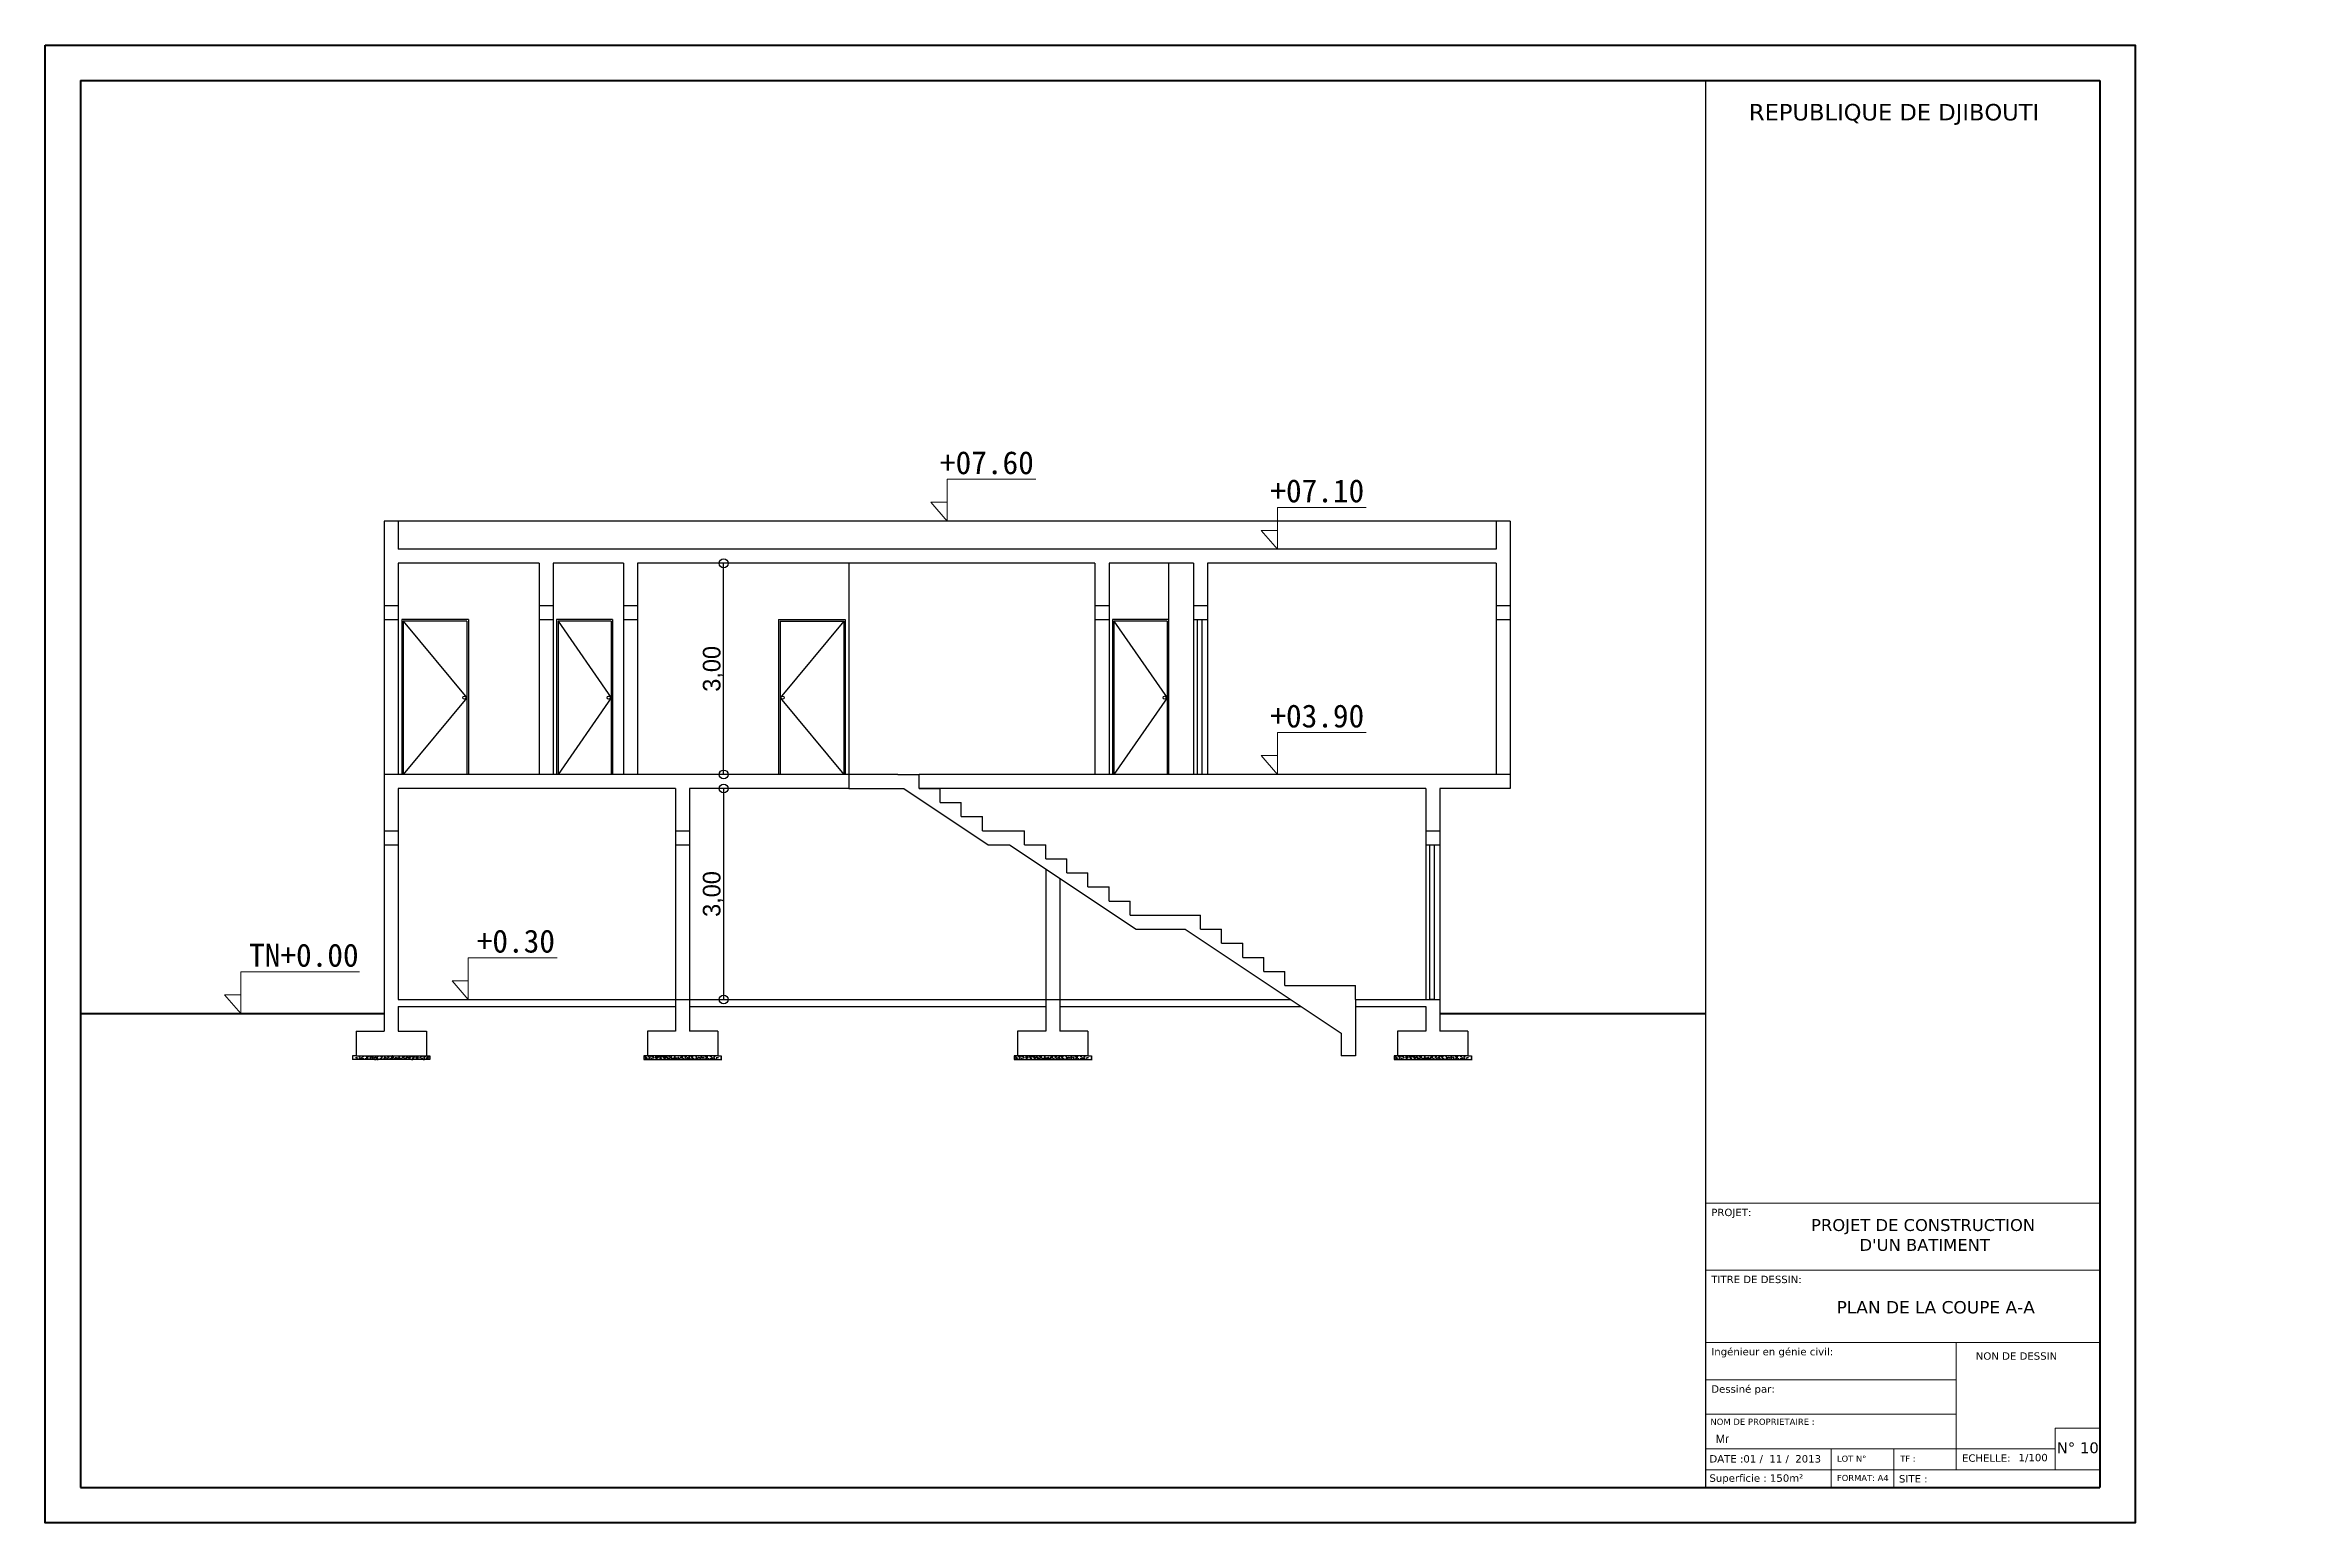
# Model space of a CAD drawing. Extents: x -110 to 3211, y -163 to 893.
# Drawn here: x 2053.83 to 2085.97, y -24.5 to -3.5 of the extents above; entities that cross this region are included whole.
import ezdxf

# ---------------------------------------------------------------- set-up
doc = ezdxf.new("R2010")
doc.units = 0
doc.header["$LTSCALE"] = 0.8
doc.header["$MEASUREMENT"] = 0
doc.layers.get('0').update_dxf_attribs({"color": 5, "linetype": 'CONTINUOUS'})
doc.layers.get('DEFPOINTS').update_dxf_attribs({"linetype": 'CONTINUOUS'})
doc.layers.add('COMBLDG', color=7, linetype='CONTINUOUS')
doc.layers.add('COTATITION', color=5, linetype='CONTINUOUS')
for name, color, linetype, lineweight in [('Menuiserie', 30, 'CONTINUOUS', 13), ('Murs exterieurs', 7, 'CONTINUOUS', 40), ('Terrassembalcon msechoir et escalier', 165, 'CONTINUOUS', 25)]:
    doc.layers.add(name, color=color, linetype=linetype, lineweight=lineweight)
doc.dimstyles.new('ISO-25', dxfattribs={"dimtxt": 0.25, "dimasz": 0.25, "dimexe": 1.25, "dimexo": 0.625, "dimgap": 0.001, "dimtad": 1, "dimzin": 1, "dimtxsty": 'Standard', "dimblk": 'SMALL', "dimcen": 0.25, "dimse1": 1, "dimse2": 1, "dimazin": 0, "dimtfac": 1, "dimtmove": 1, "dimatfit": 3, "dimldrblk": 'SMALL', "dimfxl": 1, "dimarcsym": 0})

# ---------------------------------------------------------------- blocks, each defined once
blk = doc.blocks.new('_Small')
at = {"color": 0, "linetype": 'ByBlock', "lineweight": -2}
blk.add_circle((0, 0), 0.25, dxfattribs=at)
blk = doc.blocks.new('*D384')
at = {"layer": 'COTATITION', "color": 0, "lineweight": -2, "ltscale": 0.3, "transparency": 16777216}
blk.add_line((2063.472, -14.064), (2063.472, -17.064), dxfattribs=at)
at = {"layer": 'DEFPOINTS', "color": 0, "ltscale": 0.3, "transparency": 16777216}
for p in [(2063.472, -14.064), (2063.472, -17.064), (2063.472, -17.064)]:
    blk.add_point(p, dxfattribs=at)
at = {"layer": 'COTATITION', "color": 0, "lineweight": -2, "ltscale": 0.3, "transparency": 16777216, "xscale": 0.250000000000011, "yscale": 0.250000000000011, "zscale": 0.250000000000011}
for p, rotation in [((2063.472, -14.064), 90), ((2063.472, -17.064), 270)]:
    blk.add_blockref('_Small', p, dxfattribs=dict(at, rotation=rotation))
at = {"layer": 'COTATITION', "color": 0, "ltscale": 0.3, "transparency": 16777216, "insert": (2063.325, -15.564), "char_height": 0.25, "attachment_point": 5, "rotation": 90}
blk.add_mtext('3,00', dxfattribs=at)
blk = doc.blocks.new('*D422')
at = {"layer": 'COTATITION', "color": 0, "lineweight": -2, "ltscale": 0.3, "transparency": 16777216}
blk.add_line((2063.472, -13.864), (2063.472, -10.864), dxfattribs=at)
at = {"layer": 'DEFPOINTS', "color": 0, "ltscale": 0.3, "transparency": 16777216}
for p in [(2063.472, -10.864), (3210.599, -10.864), (2063.472, -13.864)]:
    blk.add_point(p, dxfattribs=at)
at = {"layer": 'COTATITION', "color": 0, "lineweight": -2, "ltscale": 0.3, "transparency": 16777216, "xscale": 0.250000000000011, "yscale": 0.250000000000011, "zscale": 0.250000000000011}
for p, rotation in [((2063.472, -10.864), 90), ((2063.472, -13.864), 270)]:
    blk.add_blockref('_Small', p, dxfattribs=dict(at, rotation=rotation))
at = {"layer": 'COTATITION', "color": 0, "ltscale": 0.3, "transparency": 16777216, "insert": (2063.325, -12.364), "char_height": 0.25, "attachment_point": 5, "rotation": 90}
blk.add_mtext('3,00', dxfattribs=at)

msp = doc.modelspace()

# ---------------------------------------------------------------- hatches: boundary and pattern name
at = {"layer": 'Terrassembalcon msechoir et escalier', "lineweight": 25, "ltscale": 0.3}
h = msp.add_hatch(dxfattribs=at)
h.set_pattern_fill('AR-CONC', color=252, scale=0.01, style=0)
h.set_pattern_definition([(130, (2058.198854, -17.914094), (-0.071726, -0.0062752), [0.0075, -0.0825]), (185, (2058.198854, -17.914094), (0.013875, 0.075219), [0.006, -0.066]), (79.5486, (2058.19288, -17.91462), (-0.057851, 0.068944), [0.006374, -0.070114]), (133.816, (2058.19885, -17.89409), (-0.106724, -0.016552), [0.01125, -0.12375]), (83.364, (2058.18996, -17.89547), (-0.093466, 0.097412), [0.009561, -0.105171]), (188.816, (2058.19885, -17.89409), (-0.093466, 0.097412), [0.009, -0.099]), (159, (2058.188854, -17.899094), (-0.0596907, -0.040262), [0.0075, -0.0825]), (214, (2058.188854, -17.899094), (-0.0243315, 0.072515), [0.006, -0.066]), (108.5486, (2058.18388, -17.90245), (-0.0840223, 0.032253), [0.006374, -0.070114]), (142.5, (2058.198854, -17.914094), (-0.001216, 0.0332894), [0, -0.0652, 0, -0.067, 0, -0.06625]), (172.5, (2058.198854, -17.914094), (-0.026307, 0.0394412), [0, -0.0382, 0, -0.0637, 0, -0.02525]), (212.5, (2058.221154, -17.914094), (-0.05338224, -0.0022555), [0, -0.025, 0, -0.078, 0, -0.1035]), (222.5, (2058.231154, -17.914094), (-0.0583186, 0.0100105), [0, -0.0325, 0, -0.0518, 0, -0.0735])])
h.paths.add_polyline_path([(2058.199, -17.864), (2058.249, -17.864), (2059.249, -17.864), (2059.299, -17.864), (2059.299, -17.914), (2058.199, -17.914)])
h = msp.add_hatch(dxfattribs=at)
h.set_pattern_fill('AR-CONC', color=252, scale=0.01, style=0)
h.set_pattern_definition([(50, (2063.438854, -17.914094), (0.071726, -0.0062752), [0.0075, -0.0825]), (355, (2063.438854, -17.914094), (-0.013875, 0.075219), [0.006, -0.066]), (100.4514, (2063.44483, -17.91462), (0.057851, 0.068944), [0.006374, -0.070114]), (46.184, (2063.43885, -17.89409), (0.106724, -0.016552), [0.01125, -0.12375]), (96.636, (2063.44775, -17.89547), (0.093466, 0.097412), [0.009561, -0.105171]), (351.184, (2063.43885, -17.89409), (0.093466, 0.097412), [0.009, -0.099]), (21, (2063.448854, -17.899094), (0.0596907, -0.040262), [0.0075, -0.0825]), (326, (2063.448854, -17.899094), (0.0243315, 0.072515), [0.006, -0.066]), (71.4514, (2063.45383, -17.90245), (0.0840223, 0.032253), [0.006374, -0.070114]), (37.5, (2063.438854, -17.914094), (0.001216, 0.0332894), [0, -0.0652, 0, -0.067, 0, -0.06625]), (7.5, (2063.438854, -17.914094), (0.026307, 0.0394412), [0, -0.0382, 0, -0.0637, 0, -0.02525]), (327.5, (2063.416554, -17.914094), (0.05338224, -0.0022555), [0, -0.025, 0, -0.078, 0, -0.1035]), (317.5, (2063.406554, -17.914094), (0.0583186, 0.0100105), [0, -0.0325, 0, -0.0518, 0, -0.0735])])
h.paths.add_polyline_path([(2063.439, -17.864), (2063.389, -17.864), (2062.389, -17.864), (2062.339, -17.864), (2062.339, -17.914), (2063.439, -17.914)])
h = msp.add_hatch(dxfattribs=at)
h.set_pattern_fill('AR-CONC', color=252, scale=0.01, style=0)
h.set_pattern_definition([(50, (2068.698854, -17.914094), (0.071726, -0.0062752), [0.0075, -0.0825]), (355, (2068.698854, -17.914094), (-0.013875, 0.075219), [0.006, -0.066]), (100.4514, (2068.70483, -17.91462), (0.057851, 0.068944), [0.006374, -0.070114]), (46.184, (2068.69885, -17.89409), (0.106724, -0.016552), [0.01125, -0.12375]), (96.636, (2068.70775, -17.89547), (0.093466, 0.097412), [0.009561, -0.105171]), (351.184, (2068.69885, -17.89409), (0.093466, 0.097412), [0.009, -0.099]), (21, (2068.708854, -17.899094), (0.0596907, -0.040262), [0.0075, -0.0825]), (326, (2068.708854, -17.899094), (0.0243315, 0.072515), [0.006, -0.066]), (71.4514, (2068.71383, -17.90245), (0.0840223, 0.032253), [0.006374, -0.070114]), (37.5, (2068.698854, -17.914094), (0.001216, 0.0332894), [0, -0.0652, 0, -0.067, 0, -0.06625]), (7.5, (2068.698854, -17.914094), (0.026307, 0.0394412), [0, -0.0382, 0, -0.0637, 0, -0.02525]), (327.5, (2068.676554, -17.914094), (0.05338224, -0.0022555), [0, -0.025, 0, -0.078, 0, -0.1035]), (317.5, (2068.666554, -17.914094), (0.0583186, 0.0100105), [0, -0.0325, 0, -0.0518, 0, -0.0735])])
h.paths.add_polyline_path([(2068.699, -17.864), (2068.649, -17.864), (2067.649, -17.864), (2067.599, -17.864), (2067.599, -17.914), (2068.699, -17.914)])
h = msp.add_hatch(dxfattribs=at)
h.set_pattern_fill('AR-CONC', color=252, scale=0.01, style=0)
h.set_pattern_definition([(50, (2074.098854, -17.914094), (0.071726, -0.0062752), [0.0075, -0.0825]), (355, (2074.098854, -17.914094), (-0.013875, 0.075219), [0.006, -0.066]), (100.4514, (2074.10483, -17.91462), (0.057851, 0.068944), [0.006374, -0.070114]), (46.184, (2074.09885, -17.89409), (0.106724, -0.016552), [0.01125, -0.12375]), (96.636, (2074.10775, -17.89547), (0.093466, 0.097412), [0.009561, -0.105171]), (351.184, (2074.09885, -17.89409), (0.093466, 0.097412), [0.009, -0.099]), (21, (2074.108854, -17.899094), (0.0596907, -0.040262), [0.0075, -0.0825]), (326, (2074.108854, -17.899094), (0.0243315, 0.072515), [0.006, -0.066]), (71.4514, (2074.11383, -17.90245), (0.0840223, 0.032253), [0.006374, -0.070114]), (37.5, (2074.098854, -17.914094), (0.001216, 0.0332894), [0, -0.0652, 0, -0.067, 0, -0.06625]), (7.5, (2074.098854, -17.914094), (0.026307, 0.0394412), [0, -0.0382, 0, -0.0637, 0, -0.02525]), (327.5, (2074.076554, -17.914094), (0.05338224, -0.0022555), [0, -0.025, 0, -0.078, 0, -0.1035]), (317.5, (2074.066554, -17.914094), (0.0583186, 0.0100105), [0, -0.0325, 0, -0.0518, 0, -0.0735])])
h.paths.add_polyline_path([(2074.099, -17.864), (2074.049, -17.864), (2073.049, -17.864), (2072.999, -17.864), (2072.999, -17.914), (2074.099, -17.914)])

# ---------------------------------------------------------------- linework, layer by layer
at = {"color": 5, "lineweight": 40}
for p, q in [((2054.331, -4), (2054.331, -24)), ((2054.331, -4), (2083.031, -4)), ((2083.031, -4), (2083.031, -24)), ((2054.331, -24), (2083.031, -24))]:
    msp.add_line(p, q, dxfattribs=at)
at = {"color": 5, "lineweight": 100}
msp.add_lwpolyline([(2053.831, -3.5), (2083.531, -3.5), (2083.531, -24.5), (2053.831, -24.5)], close=True, dxfattribs=at)
at = {"layer": 'COMBLDG', "color": 7, "lineweight": 30}
msp.add_line((2077.432, -24), (2077.432, -4), dxfattribs=at)
at = {"layer": 'COMBLDG', "color": 7, "lineweight": 9}
for p, q in [((2077.432, -19.959, 0.176), (2083.031, -19.959, -0.565)), ((2077.432, -20.912, 0.176), (2083.031, -20.912, -0.565)), ((2077.432, -21.938, 0.176), (2083.031, -21.938, -0.565)), ((2080.989, -21.938, -0.295), (2080.989, -23.746, -0.532)), ((2077.432, -22.469, 0), (2080.989, -22.469, -0.47)), ((2077.432, -22.957, 0.176), (2080.989, -22.957, -0.295)), ((2077.432, -23.451), (2082.392, -23.451, -0.5)), ((2079.211, -23.451, 0.039), (2079.211, -24, -0.033)), ((2080.1, -24, 0), (2080.1, -23.451, 0)), ((2082.392, -23.157, -1.065), (2083.031, -23.157, -1.13)), ((2082.392, -23.157, 0), (2082.392, -23.746, 0)), ((2077.432, -23.746, 0), (2083.031, -23.746))]:
    msp.add_line(p, q, dxfattribs=at)
at = {"layer": 'Menuiserie', "color": 1, "ltscale": 0.3}
for p, q in [((2066.649, -10.264), (2066.649, -9.67)), ((2066.649, -9.67), (2067.91, -9.67)), ((2066.649, -10.264), (2066.418, -9.997)), ((2066.418, -9.997), (2066.649, -9.997)), ((2071.343, -10.664), (2071.343, -10.07)), ((2071.343, -10.07), (2072.605, -10.07)), ((2071.343, -10.664), (2071.112, -10.397)), ((2071.112, -10.397), (2071.343, -10.397)), ((2071.343, -13.864), (2071.343, -13.27)), ((2071.343, -13.27), (2072.605, -13.27)), ((2071.343, -13.864), (2071.112, -13.597)), ((2071.112, -13.597), (2071.343, -13.597)), ((2056.612, -17.264), (2056.612, -16.67)), ((2056.612, -16.67), (2058.299, -16.67)), ((2059.843, -17.064), (2059.843, -16.47)), ((2059.843, -16.47), (2061.105, -16.47)), ((2056.612, -17.264), (2056.381, -16.997)), ((2056.381, -16.997), (2056.612, -16.997)), ((2059.843, -17.064), (2059.612, -16.797)), ((2059.612, -16.797), (2059.843, -16.797))]:
    msp.add_line(p, q, dxfattribs=at)
at = {"layer": 'Murs exterieurs', "color": 3, "ltscale": 0.3}
for p, q in [((2054.331, -17.264), (2058.649, -17.264)), ((2073.649, -17.264), (2077.432, -17.264))]:
    msp.add_line(p, q, dxfattribs=at)
at = {"layer": 'Terrassembalcon msechoir et escalier', "color": 252, "lineweight": 25, "ltscale": 0.3}
for p, q in [((2058.649, -10.264), (2058.649, -17.514)), ((2074.649, -10.264), (2058.649, -10.264)), ((2058.849, -10.264), (2058.849, -10.664)), ((2074.449, -10.264), (2074.449, -10.664)), ((2074.649, -10.264), (2074.649, -14.064)), ((2074.449, -10.664), (2058.849, -10.664)), ((2058.849, -10.864), (2058.849, -13.864)), ((2060.849, -10.864), (2058.849, -10.864)), ((2060.849, -10.864), (2060.849, -13.864)), ((2062.049, -10.864), (2061.049, -10.864)), ((2061.049, -10.864), (2061.049, -13.864)), ((2062.049, -10.864), (2062.049, -13.864)), ((2068.749, -10.864), (2062.249, -10.864)), ((2062.249, -10.864), (2062.249, -13.864)), ((2065.249, -10.864), (2065.249, -13.864)), ((2068.749, -10.864), (2068.749, -13.864)), ((2070.149, -10.864), (2068.949, -10.864)), ((2068.949, -10.864), (2068.949, -13.864)), ((2069.795, -10.864), (2069.795, -13.864)), ((2070.149, -10.864), (2070.149, -13.864)), ((2074.449, -10.864), (2070.349, -10.864)), ((2070.349, -10.864), (2070.349, -13.864)), ((2074.449, -10.864), (2074.449, -13.864)), ((2058.649, -11.464), (2058.849, -11.464)), ((2060.849, -11.464), (2061.049, -11.464)), ((2062.049, -11.464), (2062.249, -11.464)), ((2068.749, -11.464), (2068.949, -11.464)), ((2070.149, -11.464), (2070.349, -11.464)), ((2074.449, -11.464), (2074.649, -11.464)), ((2058.649, -11.664), (2058.849, -11.664)), ((2059.845, -11.664), (2058.899, -11.664)), ((2058.899, -11.664), (2058.899, -13.864)), ((2059.825, -11.684), (2058.919, -11.684)), ((2058.919, -11.684), (2058.919, -13.864)), ((2058.919, -11.684), (2059.825, -12.774)), ((2059.825, -11.684), (2059.825, -13.864)), ((2059.845, -11.664), (2059.845, -13.864)), ((2060.849, -11.664), (2061.049, -11.664)), ((2061.895, -11.664), (2061.099, -11.664)), ((2061.099, -11.664), (2061.099, -13.864)), ((2061.875, -11.684), (2061.119, -11.684)), ((2061.119, -11.684), (2061.119, -13.864)), ((2061.119, -11.684), (2061.875, -12.774)), ((2061.875, -11.684), (2061.875, -13.864)), ((2061.895, -11.664), (2061.895, -13.864)), ((2062.049, -11.664), (2062.249, -11.664)), ((2064.253, -11.664), (2065.199, -11.664)), ((2064.253, -11.664), (2064.253, -13.864)), ((2064.273, -11.684), (2065.179, -11.684)), ((2064.273, -11.684), (2064.273, -13.864)), ((2065.179, -11.684), (2064.273, -12.774)), ((2065.179, -11.684), (2065.179, -13.864)), ((2065.199, -11.664), (2065.199, -13.864)), ((2068.749, -11.664), (2068.949, -11.664)), ((2069.795, -11.664), (2068.999, -11.664)), ((2068.999, -11.664), (2068.999, -13.864)), ((2069.775, -11.684), (2069.019, -11.684)), ((2069.019, -11.684), (2069.019, -13.864)), ((2069.019, -11.684), (2069.775, -12.774)), ((2069.775, -11.684), (2069.775, -13.864)), ((2069.795, -11.664), (2069.795, -13.864)), ((2070.149, -11.664), (2070.349, -11.664)), ((2074.449, -11.664), (2074.649, -11.664)), ((2059.825, -12.774), (2058.919, -13.864)), ((2061.875, -12.774), (2061.119, -13.864)), ((2064.273, -12.774), (2065.179, -13.864)), ((2069.775, -12.774), (2069.019, -13.864)), ((2065.249, -13.864), (2058.649, -13.864)), ((2058.849, -14.064), (2058.849, -17.064)), ((2062.789, -14.064), (2058.849, -14.064)), ((2062.789, -14.064), (2062.789, -17.514)), ((2062.989, -14.064), (2062.989, -17.514)), ((2065.249, -14.064), (2062.989, -14.064)), ((2065.949, -13.864), (2065.249, -13.864)), ((2065.249, -13.864), (2065.249, -14.064)), ((2065.249, -14.064), (2066.033, -14.064)), ((2065.949, -13.864), (2066.249, -13.864)), ((2066.033, -14.064), (2067.233, -14.864)), ((2066.249, -14.064), (2066.249, -13.864)), ((2074.649, -13.864), (2066.249, -13.864)), ((2066.249, -14.064), (2066.549, -14.064)), ((2073.449, -14.064), (2066.249, -14.064)), ((2066.549, -14.264), (2066.549, -14.064)), ((2073.449, -14.064), (2073.449, -17.064)), ((2073.649, -14.064), (2073.649, -17.514)), ((2074.649, -14.064), (2073.649, -14.064)), ((2066.549, -14.264), (2066.849, -14.264)), ((2066.849, -14.464), (2066.849, -14.264)), ((2058.649, -14.664), (2058.849, -14.664)), ((2062.789, -14.664), (2062.989, -14.664)), ((2066.849, -14.464), (2067.149, -14.464)), ((2067.149, -14.664), (2067.149, -14.464)), ((2067.149, -14.664), (2067.149, -14.464)), ((2067.149, -14.664), (2067.449, -14.664)), ((2067.449, -14.664), (2067.749, -14.664)), ((2067.749, -14.864), (2067.749, -14.664)), ((2073.449, -14.664), (2073.649, -14.664)), ((2058.649, -14.864), (2058.849, -14.864)), ((2062.789, -14.864), (2062.989, -14.864)), ((2067.233, -14.864), (2067.533, -14.864)), ((2067.533, -14.864), (2069.333, -16.064)), ((2067.749, -14.864), (2068.049, -14.864)), ((2068.049, -15.064), (2068.049, -14.864)), ((2068.049, -15.064), (2068.349, -15.064)), ((2068.349, -15.264), (2068.349, -15.064)), ((2073.449, -14.864), (2073.649, -14.864)), ((2068.049, -15.208), (2068.049, -17.514)), ((2068.249, -15.342), (2068.249, -17.514)), ((2068.349, -15.264), (2068.649, -15.264)), ((2068.649, -15.464), (2068.649, -15.264)), ((2068.649, -15.464), (2068.949, -15.464)), ((2068.949, -15.664), (2068.949, -15.464)), ((2068.949, -15.664), (2069.249, -15.664)), ((2069.249, -15.864), (2069.249, -15.664)), ((2069.249, -15.864), (2070.249, -15.864)), ((2069.333, -16.064), (2070.033, -16.064)), ((2070.033, -16.064), (2072.249, -17.542)), ((2070.249, -16.064), (2070.249, -15.864)), ((2070.249, -16.064), (2070.549, -16.064)), ((2070.549, -16.264), (2070.549, -16.064)), ((2070.549, -16.264), (2070.849, -16.264)), ((2070.849, -16.464), (2070.849, -16.264)), ((2070.849, -16.464), (2071.149, -16.464)), ((2071.149, -16.664), (2071.149, -16.464)), ((2071.149, -16.664), (2071.449, -16.664)), ((2071.449, -16.864), (2071.449, -16.664)), ((2071.449, -16.864), (2072.449, -16.864)), ((2072.449, -17.064), (2072.449, -16.864)), ((2058.649, -17.164), (2058.649, -17.514)), ((2058.849, -17.064), (2071.533, -17.064)), ((2058.849, -17.164), (2058.849, -17.514)), ((2058.849, -17.164), (2062.789, -17.164)), ((2062.989, -17.164), (2068.049, -17.164)), ((2068.249, -17.164), (2071.683, -17.164)), ((2072.449, -17.064), (2073.649, -17.064)), ((2072.449, -17.064), (2072.449, -17.864)), ((2072.449, -17.164), (2073.449, -17.164)), ((2073.449, -17.164), (2073.449, -17.514)), ((2073.649, -17.164), (2073.649, -17.514)), ((2058.249, -17.514), (2058.249, -17.864)), ((2058.249, -17.514), (2058.649, -17.514)), ((2058.849, -17.514), (2059.249, -17.514)), ((2059.249, -17.514), (2059.249, -17.864)), ((2062.389, -17.514), (2062.389, -17.864)), ((2062.789, -17.514), (2062.389, -17.514)), ((2063.389, -17.514), (2062.989, -17.514)), ((2063.389, -17.514), (2063.389, -17.864)), ((2067.649, -17.514), (2067.649, -17.864)), ((2068.049, -17.514), (2067.649, -17.514)), ((2068.649, -17.514), (2068.249, -17.514)), ((2068.649, -17.514), (2068.649, -17.864)), ((2072.249, -17.542), (2072.249, -17.864)), ((2073.049, -17.514), (2073.049, -17.864)), ((2073.449, -17.514), (2073.049, -17.514)), ((2074.049, -17.514), (2073.649, -17.514)), ((2074.049, -17.514), (2074.049, -17.864)), ((2058.249, -17.864), (2058.199, -17.864)), ((2058.199, -17.864), (2058.199, -17.914)), ((2059.299, -17.914), (2058.199, -17.914)), ((2058.249, -17.864), (2059.249, -17.864)), ((2059.249, -17.864), (2059.299, -17.864)), ((2059.299, -17.864), (2059.299, -17.914)), ((2062.389, -17.864), (2062.339, -17.864)), ((2062.339, -17.864), (2062.339, -17.914)), ((2062.339, -17.914), (2063.439, -17.914)), ((2063.389, -17.864), (2062.389, -17.864)), ((2063.389, -17.864), (2063.439, -17.864)), ((2063.439, -17.864), (2063.439, -17.914)), ((2067.649, -17.864), (2067.599, -17.864)), ((2067.599, -17.864), (2067.599, -17.914)), ((2067.599, -17.914), (2068.699, -17.914)), ((2068.649, -17.864), (2067.649, -17.864)), ((2068.649, -17.864), (2068.699, -17.864)), ((2068.699, -17.864), (2068.699, -17.914)), ((2072.449, -17.864), (2072.249, -17.864)), ((2073.049, -17.864), (2072.999, -17.864)), ((2072.999, -17.864), (2072.999, -17.914)), ((2072.999, -17.914), (2074.099, -17.914)), ((2074.049, -17.864), (2073.049, -17.864)), ((2074.049, -17.864), (2074.099, -17.864)), ((2074.099, -17.864), (2074.099, -17.914))]:
    msp.add_line(p, q, dxfattribs=at)
for points in [[(2070.207, -11.664), (2070.267, -11.664), (2070.267, -13.864), (2070.207, -13.864)], [(2073.507, -14.864), (2073.567, -14.864), (2073.567, -17.064), (2073.507, -17.064)]]:
    msp.add_lwpolyline(points, close=True, dxfattribs=at)
for centre in [(2059.788, -12.774), (2061.838, -12.774), (2064.31, -12.774), (2069.738, -12.774)]:
    msp.add_circle(centre, 0.0214, dxfattribs=at)

# ---------------------------------------------------------------- texts
at = {"color": 102, "lineweight": -2, "char_height": 0.32682, "width": 4.14451, "attachment_point": 3}
for s, insert in [('{\\f@MS Mincho|b0|i0|c0|p49;+07.60}', (2067.88, -9.27)), ('{\\f@MS Mincho|b0|i0|c0|p49;+07.10}', (2072.575, -9.67)), ('{\\f@MS Mincho|b0|i0|c0|p49;+03.90}', (2072.575, -12.87)), ('{\\f@MS Mincho|b0|i0|c0|p49;TN+0.00}', (2058.285, -16.27)), ('{\\f@MS Mincho|b0|i0|c0|p49;+0.30}', (2061.075, -16.07))]:
    msp.add_mtext(s, dxfattribs=dict(at, insert=insert))
at = {"layer": 'COMBLDG', "color": 7, "lineweight": 9, "attachment_point": 1}
for s, insert, char_height, width in [('\\pi1.6214;{\\fVerdana|b0|i0|c0|p34;REPUBLIQUE DE DJIBOUTI}', (2076.421, -4.335, -0.623), 0.23381, 7.52173), ('{\\fVerdana|b0|i0|c0|p34;\\C55;PROJET:}', (2077.507, -20.037, -0.147), 0.10489, 11.75043), ("\\pi1.5704;{\\fVerdana|b0|i0|c0|p34;PROJET DE CONSTRUCTION \\P\\pi2.259;D'UN BATIMENT }", (2077.355, -20.184, 0.603), 0.16932, 6.38547), ('{\\fVerdana|b0|i0|c0|p34;\\C55;TITRE DE DESSIN:}', (2077.507, -20.989, -0.147), 0.10489, 11.75043), ('{\\fVerdana|b0|i0|c0|p34;PLAN DE LA COUPE A-A}', (2079.288, -21.349, -0.663), 0.17573, 5.65342), ('{\\fVerdana|b0|i0|c0|p34;\\C55;Ingénieur en génie civil:}', (2077.507, -22.016, -0.147), 0.10489, 11.75043), ('{\\fVerdana|b0|i0|c0|p34;NON DE DESSIN}', (2081.266, -22.078, -0.478), 0.10489, 11.75043), ('{\\fVerdana|b0|i0|c0|p34;\\C55;Dessiné par:}', (2077.507, -22.547, -0.323), 0.10489, 11.75043), ('{\\fVerdana|b0|i0|c0|p34;\\C55;NOM DE PROPRIETAIRE :}', (2077.494, -23.021, -0.094), 0.08772, 9.82617), ('{\\fArial|b0|i0|c0|p34; \\fColonna MT|b0|i0|c0|p82; \\H1.143x;Mr }', (2077.49, -23.247, -0.176), 0.10489, 11.75043), ('{\\fVerdana|b0|i0|c0|p34;N° 10}', (2082.417, -23.358, -0.158), 0.15336, 17.17991), ('{\\fVerdana|b0|i0|c0|p34;DATE :01 /  11 /  2013}', (2077.481, -23.539, -0.323), 0.10489, 11.75043), ('{\\fVerdana|b0|i0|c0|p34;LOT N° }', (2079.293, -23.546, -0.228), 0.08651, 9.69138), ('{\\fVerdana|b0|i0|c0|p34;TF : }', (2080.192, -23.546, -0.267), 0.08651, 9.69138), ('{\\fVerdana|b0|i0|c0|p34;ECHELLE:}', (2081.07, -23.528, -0.668), 0.10489, 11.75043), ('{\\fVerdana|b0|i0|c0|p34;1/100}', (2081.874, -23.521, -0.565), 0.10489, 11.75043), ('{\\fVerdana|b0|i0|c0|p34;Superficie : 150m²}', (2077.481, -23.813, -0.32), 0.10489, 11.75043), ('{\\fVerdana|b0|i0|c0|p34;FORMAT: A4}', (2079.293, -23.82, -0.264), 0.08651, 9.69138), ('{\\fVerdana|b0|i0|c0|p34;SITE : }', (2080.174, -23.823, -0.323), 0.10489, 11.75043)]:
    msp.add_mtext(s, dxfattribs=dict(at, insert=insert, char_height=char_height, width=width))

# ---------------------------------------------------------------- dimensions: what is measured, and where the dimension line sits
at = {"layer": 'COTATITION', "ltscale": 0.3}
for base, p1, p2, picture, middle in [((2063.472, -10.864), (2063.472, -13.864), (3210.599, -10.864), '*D422', (2063.325, -12.364)), ((2063.472, -17.064), (2063.472, -14.064), (2063.472, -17.064), '*D384', (2063.325, -15.564))]:
    dim = msp.add_linear_dim(base=base, p1=p1, p2=p2, angle=90, dimstyle='ISO-25', override={"dimfxl": 1.25, "dimarcsym": 2}, dxfattribs=at)
    dim.commit()
    dim.dimension.update_dxf_attribs({"geometry": picture, "text_midpoint": middle})

doc.saveas('drawing.dxf')
